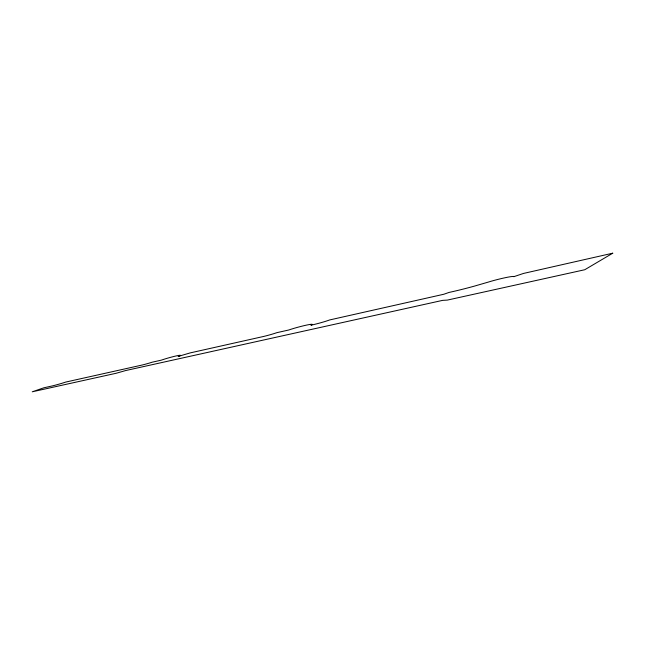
<?xml version="1.0" encoding="UTF-8"?>
<svg xmlns="http://www.w3.org/2000/svg" width="645" height="645" viewBox="0 0 645 645"><rect width="100%" height="100%" fill="white"/><g stroke="black" fill="none" stroke-linecap="round" stroke-linejoin="round"><path stroke-width="0.97" d="M612.75 253.195L584.757 269.739L447.356 300.094L442.704 300.352L125.63 370.561L116.229 373.253L32.25 391.805L43.771 387.822L51.213 386.17A10.828 0.621 -16 0 0 65.717 382.074L140.812 365.336A9.651 0.605 -15.7 0 0 152.18 362.2L161.266 360.168A11.521 0.742 -15.7 0 1 176.512 355.855A11.521 0.742 -15.7 0 1 178.173 356.443L190.251 352.888L263.732 336.432A12.166 0.83 -15.3 0 0 276.834 332.675L288.783 329.99A14.23 1 -15.1 0 1 306.456 325.12A14.23 1 -15.1 0 1 310.93 325.209A13.706 0.959 -15 0 0 329.587 319.96L443.8 294.257L449.057 292.427A35.459 2.499 -14.4 0 0 474.631 286.058L488.418 282.058A16.375 1.193 -14.2 0 1 505.333 277.681A16.375 1.193 -14.2 0 1 513.831 276.681L523.506 273.432L612.75 253.195"/></g></svg>
